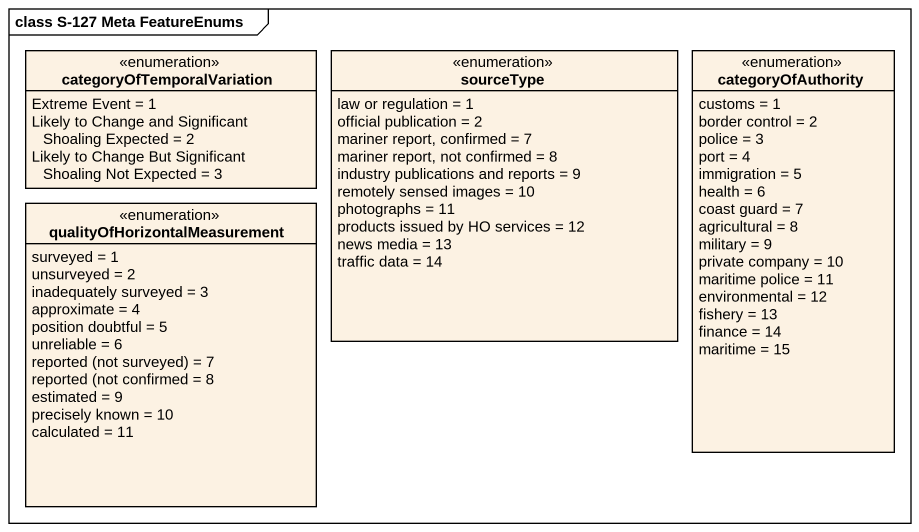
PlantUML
@startuml
mainframe class S-127 Meta FeatureEnums
hide circle
hide empty members
enum categoryOfTemporalVariation #FCF2E3 {
  Extreme Event = 1
  Likely to Change and Significant Shoaling Expected = 2
  Likely to Change But Significant Shoaling Not Expected = 3
}
enum sourceType #FCF2E3 {
  law or regulation = 1
  official publication = 2
  mariner report, confirmed = 7
  mariner report, not confirmed = 8
  industry publications and reports = 9
  remotely sensed images = 10
  photographs = 11
  products issued by HO services = 12
  news media = 13
  traffic data = 14
}
enum categoryOfAuthority #FCF2E3 {
  customs = 1
  border control = 2
  police = 3
  port = 4
  immigration = 5
  health = 6
  coast guard = 7
  agricultural = 8
  military = 9
  private company = 10
  maritime police = 11
  environmental = 12
  fishery = 13
  finance = 14
  maritime = 15
}
enum "qualityOfHorizontalMeasurement" as qualityOfHorizontalMeasureme #FCF2E3 {
  surveyed = 1
  unsurveyed = 2
  inadequately surveyed = 3
  approximate = 4
  position doubtful = 5
  unreliable = 6
  {field} reported (not surveyed) = 7
  {field} reported (not confirmed = 8
  estimated = 9
  precisely known = 10
  calculated = 11
}
@enduml
